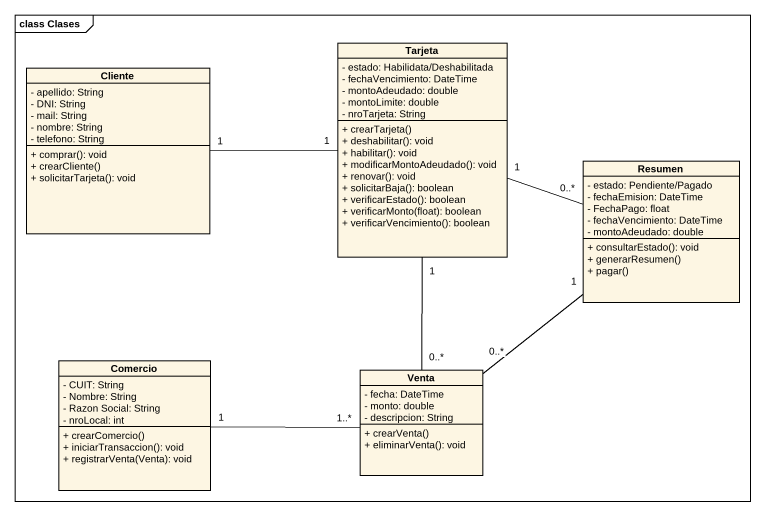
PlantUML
@startuml
mainframe class Clases
hide circle
hide empty members
skinparam classAttributeIconSize 0
class Cliente {
  - apellido: String
  - DNI: String
  - mail: String
  - nombre: String
  - telefono: String
  + comprar(): void
  + crearCliente()
  + solicitarTarjeta(): void
}
class Tarjeta {
  - estado: Habilidata/Deshabilitada
  - fechaVencimiento: DateTime
  - montoAdeudado: double
  - montoLimite: double
  - nroTarjeta: String
  + crearTarjeta()
  + deshabilitar(): void
  + habilitar(): void
  + modificarMontoAdeudado(): void
  + renovar(): void
  + solicitarBaja(): boolean
  + verificarEstado(): boolean
  + verificarMonto(float): boolean
  + verificarVencimiento(): boolean
}
class Resumen {
  - estado: Pendiente/Pagado
  - fechaEmision: DateTime
  - FechaPago: float
  - fechaVencimiento: DateTime
  - montoAdeudado: double
  + consultarEstado(): void
  + generarResumen()
  + pagar()
}
class Comercio {
  - CUIT: String
  - Nombre: String
  - Razon Social: String
  - nroLocal: int
  + crearComercio()
  + iniciarTransaccion(): void
  + registrarVenta(Venta): void
}
class Venta {
  - fecha: DateTime
  - monto: double
  - descripcion: String
  + crearVenta()
  + eliminarVenta(): void
}
Cliente "1" -right- "1" Tarjeta
Tarjeta "1" -right- "0..*" Resumen
Tarjeta "1" -- "0..*" Venta
Resumen "1" -- "0..*" Venta
Comercio "1" -right- "1..*" Venta
@enduml
